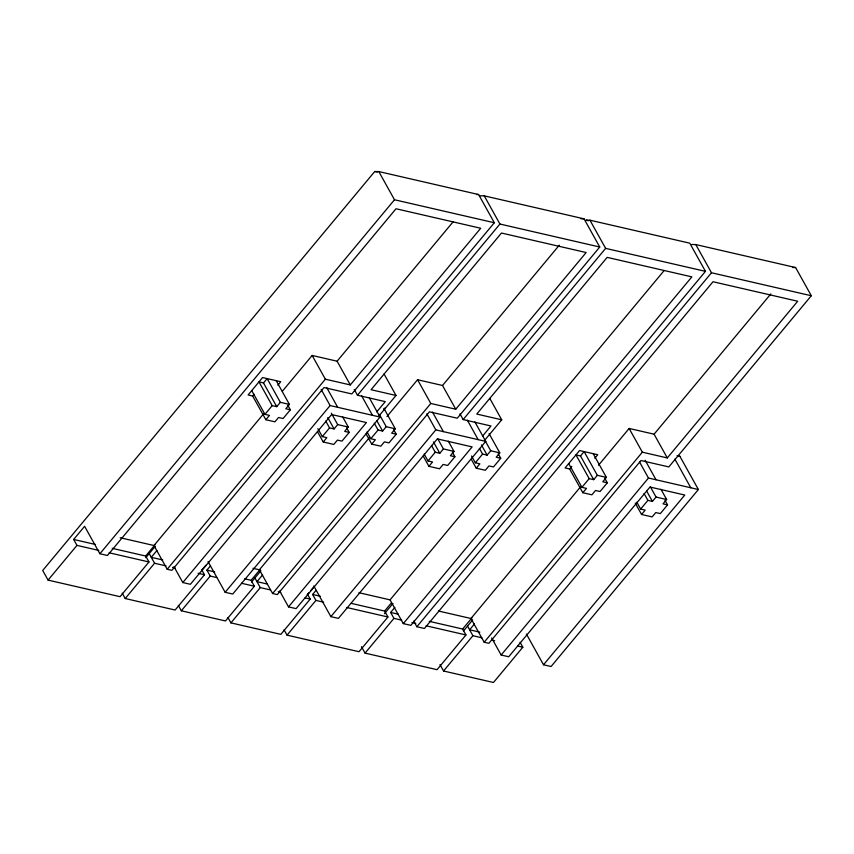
<?xml version="1.0" encoding="UTF-8"?>
<svg xmlns="http://www.w3.org/2000/svg" width="854" height="854" viewBox="0 0 854 854"><rect width="100%" height="100%" fill="white"/><g stroke="black" fill="none" stroke-linecap="round" stroke-linejoin="round"><path stroke-width="1.28" d="M120.211 537.732L153.976 545.514L167.181 569.244L171.878 570.333L324.018 387.535L351.837 393.94L494.317 222.745L478.624 194.552L378.813 171.569L374.746 171.505L42.7 570.472L48.07 580.112L120.062 596.69L148.97 561.964L145.66 556.029L112.237 548.332M98.829 550.414L76.967 545.386L73.668 539.45L84.61 526.299L99.886 553.744L107.444 555.495L396.021 208.75L480.717 228.253L350.311 384.94L325.363 379.197L312.148 355.456L282.386 391.217M48.07 580.112L76.967 545.386M99.886 553.744L394.495 199.761L494.317 222.745M277.849 385.207L280.742 381.727L262.594 377.543L248.108 394.954L252.645 396L254.097 394.26M280.347 402.33L276.728 406.675L272.191 405.639L258.975 381.898L263.512 382.944L267.131 378.589L280.347 402.33L289.421 404.422L285.802 408.767L290.339 409.813L283.09 418.524L278.553 417.478L274.935 421.823L265.861 419.741L252.645 396M153.976 545.514L263.672 413.699M145.66 556.029L154.926 544.905M145.853 557.641L155.172 546.432M251.727 390.598L264.943 414.339L272.191 405.639M156.912 550.531L151.265 557.32L162.783 559.968M265.861 419.741L269.48 415.386L264.943 414.339M122.229 593.167L125.218 598.526L154.574 563.256L166.092 565.903M312.148 355.456L337.106 361.199L453.015 221.933M167.181 569.244L325.363 379.197M173.949 566.629L182.809 582.545L330.124 405.554L380.03 417.051L232.726 594.042L225.157 592.302L208.066 561.59M201.544 570.397L205.814 565.273M216.713 577.56L210.223 576.066L206.914 570.13L210.287 566.085M201.725 569.799L204.48 574.742L175.123 610.023L125.218 598.526M317.869 428.644L322.3 436.607L329.548 427.897L334.085 428.943L337.704 424.587L348.293 427.032L344.674 431.377L349.211 432.423L341.963 441.134L337.426 440.088L333.807 444.432L323.218 441.998L317.517 431.761M354.239 389.456L357.452 395.231L499.932 224.036L599.743 247.019L457.264 418.214L429.445 411.809L277.315 594.608L272.618 593.519L259.402 569.789L252.965 568.305M178.337 605.443L181.315 610.791L210.223 576.066M323.218 441.998L326.836 437.643L322.3 436.607M225.157 592.302L366.43 422.559L331.64 414.553L190.378 584.296L182.809 582.545M376.774 411.841L385.271 401.636L357.452 395.231M383.724 409.589L385.175 407.849M378.995 415.898L396 395.466L384.054 373.988M259.402 569.789L369.109 437.974M386.958 416.517L417.574 379.731L442.532 385.485L455.748 409.215L586.143 252.538L501.458 233.035L371.052 389.712L396 395.466M244.596 578.809L251.097 580.304L260.353 569.18M251.556 581.98L260.886 570.782M367.039 431.943L370.817 438.721L378.066 430.01L382.603 431.056L386.221 426.712L395.295 428.793L391.676 433.149L396.213 434.195L388.965 442.895L384.428 441.849L380.809 446.204L371.736 444.112L366.067 433.949M262.626 574.881L256.979 581.659L267.217 584.019M371.736 444.112L375.354 439.767L370.817 438.721M251.097 580.304L254.396 586.239L225.499 620.965L181.315 610.791M227.943 617.517L230.922 622.876L260.278 587.595L270.515 589.954M442.532 385.485L559.295 245.183M272.618 593.519L430.79 403.472L455.748 409.215M279.664 590.968L288.524 606.895L435.828 429.893L485.734 441.39L338.43 618.381L330.872 616.641L313.781 585.929M307.259 594.736L308.967 592.687M310.664 590.637L313.226 587.563M323.645 602.187L315.927 600.415L312.628 594.48L315.991 590.434M307.44 594.138L310.194 599.092L280.827 634.362L230.922 622.876M424.214 454.114L428.014 460.946L435.252 452.236L439.789 453.282L443.418 448.937L453.997 451.371L450.378 455.726L454.915 456.762L447.667 465.473L443.13 464.427L439.511 468.782L428.921 466.337L423.232 456.1M459.954 413.806L463.156 419.57L605.635 248.375L705.457 271.358L410.838 625.352L403.28 623.612L390.064 599.871L358.904 592.697M284.04 629.782L287.029 635.141L315.927 600.415M428.921 466.337L432.551 461.993L428.014 460.946M330.872 616.641L472.134 446.898L437.355 438.892L296.082 608.635L288.524 606.895M482.478 436.191L490.975 425.975L463.156 419.57M484.709 440.237L501.714 419.805L489.758 398.327M471.547 456.004L475.326 462.783L482.574 454.082L487.111 455.129L490.73 450.773L499.803 452.866L496.185 457.21L500.722 458.256L493.473 466.967L488.936 465.921L485.318 470.276L476.244 468.184L471.205 459.142M476.244 468.184L479.863 463.829L475.326 462.783M390.064 599.871L664.166 270.526M351.197 603.362L384.62 611.058L391.356 602.967M384.439 613.716L392.979 603.468M401.668 620.153L393.95 618.381L390.652 612.446L394.858 607.386M384.62 611.058L387.929 616.994L359.022 651.719L287.029 635.141M361.477 646.681L365.053 653.107L393.95 618.381M403.28 623.612L691.857 276.877L607.162 257.374L476.756 414.062L501.714 419.805M413.72 621.093L416.869 626.74L711.489 272.757L811.3 295.74L668.821 466.924L641.002 460.519L488.872 643.318L484.175 642.24L470.96 618.499L438.497 611.026M594.832 458.203L597.725 454.723L579.578 450.538L565.092 467.949L569.629 468.995L571.806 466.38M597.33 475.315L593.711 479.67L589.175 478.624L575.959 454.894L580.496 455.94L584.115 451.585L597.33 475.315L606.404 477.407L602.785 481.763L607.322 482.809L600.074 491.509L595.537 490.463L591.918 494.818L582.844 492.726L569.629 468.995M470.96 618.499L580.656 486.695M598.515 465.238L629.131 428.452L654.089 434.195L667.294 457.936L797.7 301.248L713.005 281.745L424.438 628.48L416.869 626.74M429.22 621.328L462.654 629.024L471.91 617.901M568.711 463.594L581.926 487.335L589.175 478.624M463.359 631.127L472.668 619.929M582.844 492.726L586.463 488.381L581.926 487.335M474.45 623.975L469.615 629.793L479.852 632.152M462.654 629.024L465.953 634.96L437.045 669.685L365.053 653.107M439.981 664.572L443.557 670.998L472.913 635.728L481.88 637.789M654.089 434.195L770.852 293.893M484.175 642.24L642.347 452.182L667.294 457.936M491.658 637.959L501.159 655.018L648.464 478.026L698.369 489.523L551.065 666.515L543.507 664.775L526.416 634.063M520.075 642.272L522.829 647.215L493.473 682.495L443.557 670.998M636.849 502.248L640.649 509.069L647.898 500.369L652.435 501.415L656.053 497.06L666.643 499.505L663.014 503.849L667.55 504.895L660.313 513.606L655.776 512.56L652.146 516.905L641.567 514.471L635.237 503.102M641.567 514.471L645.186 510.116L640.649 509.069M543.507 664.775L684.78 495.032L649.99 487.026L508.717 656.758L501.159 655.018M476.596 194.52L478.624 194.552M480.172 195.779L484.239 195.854L584.051 218.837L599.743 247.019M581.008 218.784L584.051 218.837M705.457 271.358L689.765 243.176L589.954 220.193L585.887 220.129L588.47 220.727M691.729 244.5L695.796 244.564L795.608 267.548L811.3 295.74M792.565 267.505L795.608 267.548M679.848 456.239L677.275 455.726L679.848 456.239L698.369 489.523M374.746 171.505L377.34 172.102M73.668 539.45L95.52 544.489M206.914 570.13L214.717 571.934M312.628 594.48L320.335 596.252M390.652 612.446L398.37 614.218M492.117 640.148L494.669 640.735M517.705 646.04L522.829 647.215M109.109 552.784L148.97 561.964M172.487 567.376L175.049 567.974M198.085 573.269L204.48 574.742M241.404 583.25L254.396 586.239M278.201 591.726L280.752 592.313M305.07 597.907L310.194 599.092M346.788 607.514L387.929 616.994M411.959 622.523L415.813 623.409M426.093 625.779L465.953 634.96M695.796 244.564L711.489 272.757M589.954 220.193L605.635 248.375M674.863 459.089L690.811 487.783M629.131 428.452L642.347 452.182M645.165 460.263L656.032 479.767M660.943 489.267L666.643 499.505M665.02 500.348L667.55 504.895M639.518 461.961L648.464 478.026M650.353 486.823L656.053 497.06M484.239 195.854L499.932 224.036M646.734 491.178L652.435 501.415M644.097 493.548L647.898 500.369M593.188 453.677L606.404 477.407M604.803 478.283L607.322 482.809M580.496 455.94L593.711 479.67M378.813 171.569L394.495 199.761M489.107 433.651L499.803 452.866M498.202 453.741L500.722 458.256M474.877 421.876L485.734 441.39M484.431 439.468L490.73 450.773M481.442 444.955L487.111 455.129M467.33 420.136L478.176 439.65M479.425 448.425L482.574 454.082M417.574 379.731L430.79 403.472M432.53 412.13L443.386 431.633M448.307 441.134L453.997 451.371M452.385 452.214L454.915 456.762M426.883 413.827L435.828 429.893M437.718 438.7L443.418 448.937M433.458 441.913L439.789 453.282M431.462 445.414L435.252 452.236M383.969 408.447L395.295 428.793M393.694 429.669L396.213 434.195M379.304 414.275L386.221 426.712M369.174 397.537L380.03 417.051M376.934 420.883L382.603 431.056M361.616 395.797L372.461 415.311M374.287 423.232L378.066 430.01M337.106 361.199L350.311 384.94M467.554 626.089L472.913 635.728M326.826 387.791L337.682 407.294M342.593 416.795L348.293 427.032M346.671 427.875L349.211 432.423M321.179 389.488L330.124 405.554M331.373 413.219L337.704 424.587M327.755 417.574L334.085 428.943M325.748 421.075L329.548 427.897M276.205 380.681L289.421 404.422M287.819 405.298L290.339 409.813M263.512 382.944L276.728 406.675M254.919 577.955L260.278 587.595M149.204 553.616L154.574 563.256"/></g></svg>
